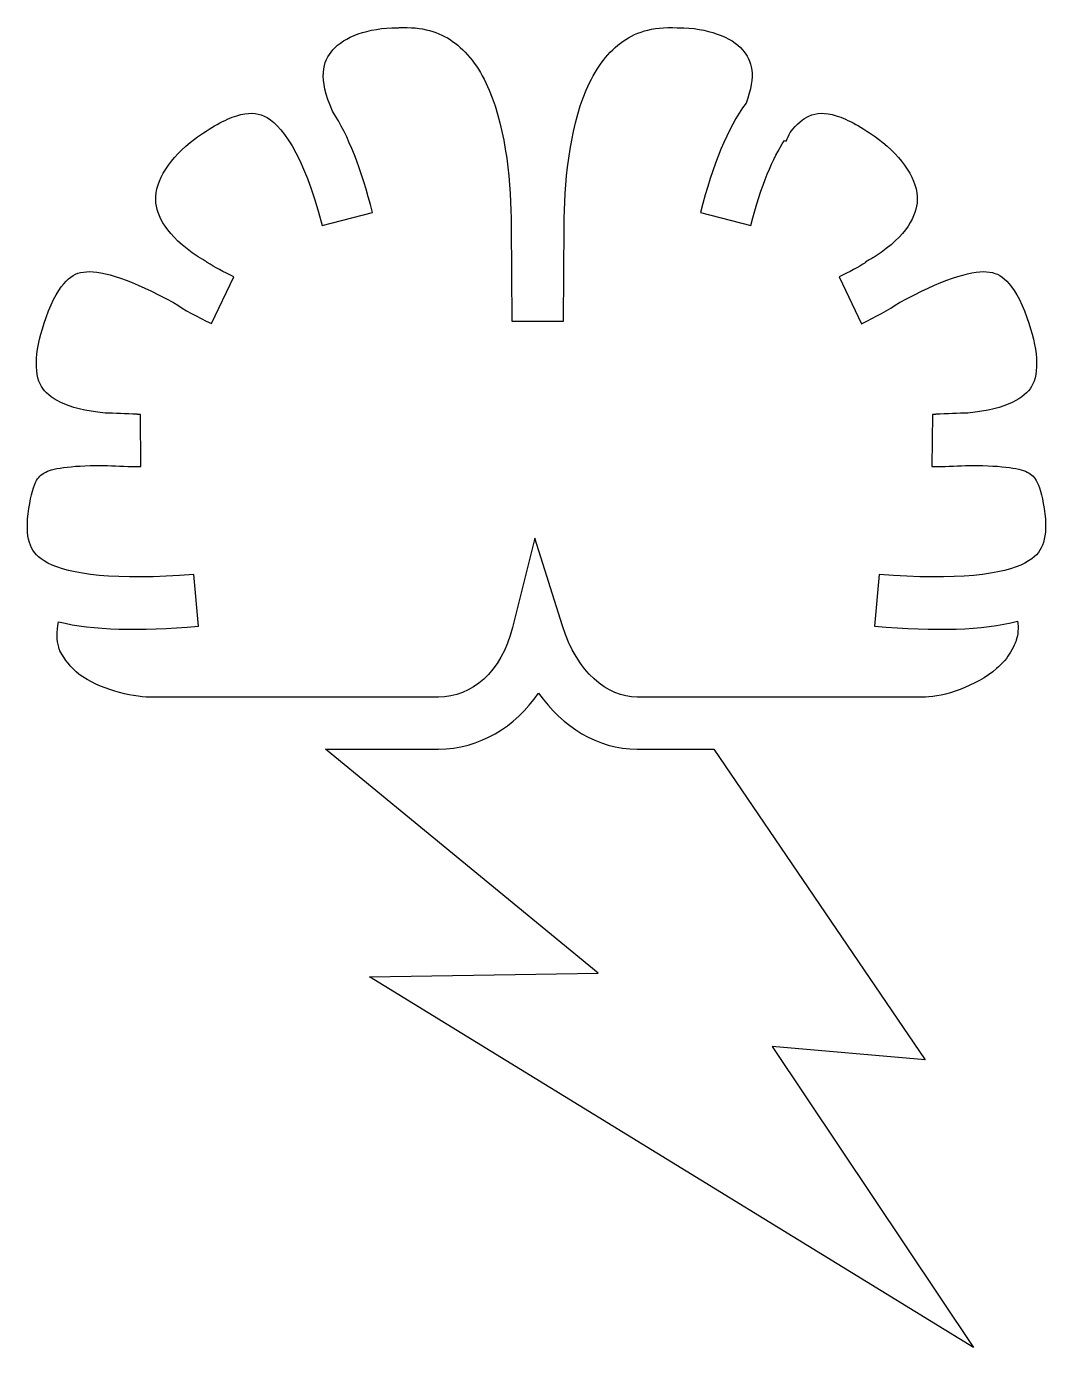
# Model space of a CAD drawing. Header units: centimetres. Extents: x -7.7 to 7.8, y -10.1 to 9.9.
import ezdxf

# ---------------------------------------------------------------- set-up
doc = ezdxf.new("R2010")
doc.units = ezdxf.units.CM
doc.header["$MEASUREMENT"] = 0
doc.layers.add('Layer 1', color=7, linetype='Continuous')

msp = doc.modelspace()

# ---------------------------------------------------------------- linework, layer by layer
at = {"layer": 'Layer 1'}
for points, knots in [([(-1.96081, 9.90551), (-1.984, 9.90517), (-2.00783, 9.90412), (-2.03199, 9.9029), (-2.03199, 9.9029), (-2.03199, 9.9029), (-2.05168, 9.90289), (-2.05168, 9.90289), (-2.05168, 9.90289), (-2.49115, 9.90289), (-2.86291, 9.75943), (-3.02681, 9.56816), (-3.02681, 9.56816), (-3.18055, 9.38886), (-3.25755, 9.14226), (-3.03082, 8.63389), (-3.03082, 8.63389), (-2.78844, 8.26269), (-2.5943, 7.75477), (-2.42596, 7.10003), (-2.42596, 7.10003), (-2.42596, 7.10003), (-3.1903, 6.9037), (-3.1903, 6.9037), (-3.1903, 6.9037), (-3.47514, 8.01145), (-3.82999, 8.45675), (-4.07056, 8.56271), (-4.07056, 8.56271), (-4.19091, 8.61563), (-4.30902, 8.62035), (-4.4857, 8.56663), (-4.4857, 8.56663), (-4.66238, 8.51291), (-4.88368, 8.39016), (-5.1248, 8.21217), (-5.1248, 8.21217), (-5.49659, 7.93783), (-5.72894, 7.58323), (-5.71515, 7.28321), (-5.71515, 7.28321), (-5.70461, 7.05226), (-5.56292, 6.75337), (-5.07209, 6.4253), (-5.07209, 6.4253), (-5.02587, 6.39958), (-4.97987, 6.37449), (-4.93251, 6.34754), (-4.93251, 6.34754), (-4.93251, 6.34754), (-4.93643, 6.3397), (-4.93643, 6.3397), (-4.93643, 6.3397), (-4.81849, 6.26869), (-4.68553, 6.1965), (-4.53187, 6.12359), (-4.53187, 6.12359), (-4.53187, 6.12359), (-4.87048, 5.41196), (-4.87048, 5.41196), (-4.87048, 5.41196), (-5.08448, 5.5135), (-5.27647, 5.62044), (-5.44768, 5.73218), (-5.44768, 5.73218), (-6.06818, 6.07151), (-6.52465, 6.22036), (-6.76804, 6.19995), (-6.76804, 6.19995), (-6.89783, 6.18911), (-6.97593, 6.15496), (-7.07376, 6.05768), (-7.07376, 6.05768), (-7.17159, 5.96044), (-7.28097, 5.78401), (-7.38074, 5.50553), (-7.38074, 5.50553), (-7.54688, 5.0421), (-7.5748, 4.66301), (-7.448, 4.45664), (-7.448, 4.45664), (-7.34713, 4.2924), (-7.09109, 4.11563), (-6.48471, 4.05469), (-6.48471, 4.05469), (-6.33333, 4.05157), (-6.17216, 4.04541), (-5.99586, 4.03757), (-5.99586, 4.03757), (-5.99586, 4.03757), (-5.99586, 4.0323), (-5.99586, 4.0323), (-5.99586, 4.0323), (-5.97899, 4.0323), (-5.96314, 4.03213), (-5.94581, 4.0323), (-5.94581, 4.0323), (-5.94581, 4.0323), (-5.93923, 3.24426), (-5.93923, 3.24426), (-5.93923, 3.24426), (-6.12021, 3.24257), (-6.28931, 3.2489), (-6.44921, 3.26142), (-6.44921, 3.26142), (-6.95379, 3.2645), (-7.2598, 3.22372), (-7.3861, 3.15996), (-7.3861, 3.15996), (-7.46521, 3.12003), (-7.49515, 3.08975), (-7.53896, 3.00048), (-7.53896, 3.00048), (-7.58281, 2.91125), (-7.62422, 2.75548), (-7.65239, 2.52609), (-7.65239, 2.52609), (-7.67832, 2.31386), (-7.66099, 2.15784), (-7.61676, 2.05044), (-7.61676, 2.05044), (-7.57248, 1.94291), (-7.50873, 1.86406), (-7.35195, 1.78027), (-7.35195, 1.78027), (-7.03822, 1.61265), (-6.32634, 1.50618), (-5.13543, 1.60759), (-5.13543, 1.60759), (-5.13543, 1.60759), (-5.06826, 0.82221), (-5.06826, 0.82221), (-5.06826, 0.82221), (-5.98023, 0.74462), (-6.6628, 0.75752), (-7.18986, 0.88812), (-7.18986, 0.88812), (-7.22583, 0.73054), (-7.2182, 0.60737), (-7.18859, 0.50334), (-7.18859, 0.50334), (-7.18353, 0.48597), (-7.17775, 0.46876), (-7.17143, 0.4519), (-7.17143, 0.4519), (-7.17092, 0.45063), (-7.17059, 0.44929), (-7.17008, 0.44798), (-7.17008, 0.44798), (-7.09797, 0.31313), (-7.00343, 0.19518), (-6.88022, 0.09217), (-6.88022, 0.09217), (-6.87946, 0.09162), (-6.87836, 0.09145), (-6.87761, 0.0909), (-6.87761, 0.0909), (-6.58033, -0.12922), (-6.09236, -0.25437), (-5.80359, -0.25437), (-5.80359, -0.25437), (-5.80359, -0.25437), (-1.42612, -0.25436), (-1.42612, -0.25436), (-1.42612, -0.25436), (-0.91547, -0.25436), (-0.47228, 0.12161), (-0.30066, 0.80372), (-0.30066, 0.80372), (-0.30066, 0.80372), (0.03921, 2.15575), (0.03921, 2.15575), (0.03921, 2.15575), (0.03921, 2.15575), (0.45836, 0.8248), (0.45836, 0.8248), (0.45836, 0.8248), (0.67831, 0.12473), (1.13672, -0.2544), (1.59027, -0.2544), (1.59027, -0.2544), (1.59027, -0.2544), (5.96774, -0.2544), (5.96774, -0.2544), (5.96774, -0.2544), (6.23171, -0.2544), (6.74237, -0.08801), (7.04703, 0.17782), (7.04703, 0.17782), (7.08511, 0.21101), (7.1207, 0.24563), (7.15245, 0.28054), (7.15245, 0.28054), (7.15844, 0.28716), (7.16384, 0.29361), (7.16957, 0.30036), (7.16957, 0.30036), (7.17041, 0.30129), (7.17151, 0.30196), (7.17227, 0.30289), (7.17227, 0.30289), (7.23552, 0.38364), (7.2868, 0.47156), (7.3304, 0.56644), (7.3304, 0.56644), (7.33571, 0.58103), (7.34195, 0.59537), (7.34621, 0.61), (7.34621, 0.61), (7.37202, 0.69885), (7.38163, 0.79191), (7.3646, 0.89986), (7.3646, 0.89986), (6.83134, 0.75796), (6.13498, 0.74215), (5.19561, 0.8221), (5.19561, 0.8221), (5.19561, 0.8221), (5.26274, 1.60748), (5.26274, 1.60748), (5.26274, 1.60748), (6.45369, 1.50611), (7.16422, 1.61254), (7.47791, 1.78012), (7.47791, 1.78012), (7.63477, 1.86387), (7.69853, 1.94276), (7.74272, 2.05021), (7.74272, 2.05021), (7.787, 2.15765), (7.80563, 2.31368), (7.77966, 2.52586), (7.77966, 2.52586), (7.75153, 2.75534), (7.70882, 2.91106), (7.66496, 3.00025), (7.66496, 3.00025), (7.62119, 3.08956), (7.59125, 3.1198), (7.51214, 3.15973), (7.51214, 3.15973), (7.38585, 3.22353), (7.07983, 3.26431), (6.57517, 3.26123), (6.57517, 3.26123), (6.41535, 3.24875), (6.24626, 3.24238), (6.06527, 3.24411), (6.06527, 3.24411), (6.06527, 3.24411), (6.07316, 4.0321), (6.07316, 4.0321), (6.07316, 4.0321), (6.09053, 4.03193), (6.10635, 4.0321), (6.12334, 4.0321), (6.12334, 4.0321), (6.12334, 4.0321), (6.12334, 4.03737), (6.12334, 4.03737), (6.12334, 4.03737), (6.2996, 4.04517), (6.46068, 4.05137), (6.61215, 4.05449), (6.61215, 4.05449), (7.21853, 4.11542), (7.47457, 4.29219), (7.57544, 4.45635), (7.57544, 4.45635), (7.70224, 4.66285), (7.67432, 5.04185), (7.50822, 5.50532), (7.50822, 5.50532), (7.40845, 5.78384), (7.29772, 5.96023), (7.19989, 6.05747), (7.19989, 6.05747), (7.10206, 6.15475), (7.02397, 6.18891), (6.89417, 6.19979), (6.89417, 6.19979), (6.65078, 6.22024), (6.19545, 6.07139), (5.57516, 5.73202), (5.57516, 5.73202), (5.40371, 5.62011), (5.211, 5.51359), (4.99662, 5.41184), (4.99662, 5.41184), (4.99662, 5.41184), (4.65928, 6.12342), (4.65928, 6.12342), (4.65928, 6.12342), (4.81294, 6.19629), (4.9459, 6.26848), (5.06384, 6.33949), (5.06384, 6.33949), (5.06384, 6.33949), (5.05857, 6.34738), (5.05857, 6.34738), (5.05857, 6.34738), (5.10854, 6.37589), (5.15737, 6.40207), (5.20616, 6.42919), (5.20616, 6.42919), (5.69194, 6.75557), (5.83206, 7.05311), (5.84256, 7.28309), (5.84256, 7.28309), (5.85631, 7.58312), (5.62392, 7.93771), (5.25221, 8.21205), (5.25221, 8.21205), (5.01109, 8.39), (4.7898, 8.51279), (4.61311, 8.56651), (4.61311, 8.56651), (4.43643, 8.62023), (4.31836, 8.61551), (4.19801, 8.56259), (4.19801, 8.56259), (4.11452, 8.52582), (4.01694, 8.44684), (3.91338, 8.31481), (3.91338, 8.31481), (3.89428, 8.27036), (3.87357, 8.22525), (3.85148, 8.18042), (3.85148, 8.18042), (3.85148, 8.18042), (3.82643, 8.19223), (3.82643, 8.19223), (3.82643, 8.19223), (3.65599, 7.93037), (3.47492, 7.5199), (3.31645, 6.90358), (3.31645, 6.90358), (3.31645, 6.90358), (2.55346, 7.09987), (2.55346, 7.09987), (2.55346, 7.09987), (2.74136, 7.83064), (2.96051, 8.37857), (3.24396, 8.75762), (3.24396, 8.75762), (3.40563, 9.1828), (3.3318, 9.40405), (3.19125, 9.568), (3.19125, 9.568), (3.02734, 9.75927), (2.65559, 9.90273), (2.21612, 9.90273), (2.21612, 9.90273), (2.21612, 9.90273), (2.1967, 9.90273), (2.1967, 9.90273), (2.1967, 9.90273), (1.81044, 9.92213), (1.5509, 9.8291), (1.33622, 9.66815), (1.33622, 9.66815), (1.1215, 9.50724), (0.94895, 9.26216), (0.81831, 8.9553), (0.81831, 8.9553), (0.55708, 8.34159), (0.48362, 7.50557), (0.48362, 6.89303), (0.48362, 6.89303), (0.48362, 6.89303), (0.48362, 6.89033), (0.48362, 6.89033), (0.48362, 6.89033), (0.48362, 6.89033), (0.47561, 5.45535), (0.47561, 5.45535), (0.47561, 5.45535), (0.47561, 5.45535), (0.47561, 5.45134), (0.47561, 5.45134), (0.47561, 5.45134), (0.47561, 5.45134), (-0.31234, 5.45135), (-0.31234, 5.45135), (-0.31234, 5.45135), (-0.31234, 5.45135), (-0.31234, 5.45536), (-0.31234, 5.45536), (-0.31234, 5.45536), (-0.31234, 5.45536), (-0.32027, 6.89034), (-0.32027, 6.89034), (-0.32027, 6.89034), (-0.32027, 6.89034), (-0.32027, 6.89304), (-0.32027, 6.89304), (-0.32027, 6.89304), (-0.32027, 7.50553), (-0.39238, 8.34151), (-0.65365, 8.95526), (-0.65365, 8.95526), (-0.78429, 9.26212), (-0.95684, 9.50724), (-1.17147, 9.66815), (-1.17147, 9.66815), (-1.37282, 9.81911), (-1.61326, 9.91062), (-1.96085, 9.90539), (-1.96085, 9.90539), (-1.96085, 9.90539), (-1.96081, 9.90551), (-1.96081, 9.90551)], [0, 0, 0, 0, 0.00961538, 0.00961538, 0.00961538, 0.00961538, 0.01923077, 0.01923077, 0.01923077, 0.01923077, 0.02884615, 0.02884615, 0.02884615, 0.02884615, 0.03846154, 0.03846154, 0.03846154, 0.03846154, 0.04807692, 0.04807692, 0.04807692, 0.04807692, 0.05769231, 0.05769231, 0.05769231, 0.05769231, 0.06730769, 0.06730769, 0.06730769, 0.06730769, 0.07692308, 0.07692308, 0.07692308, 0.07692308, 0.08653846, 0.08653846, 0.08653846, 0.08653846, 0.09615385, 0.09615385, 0.09615385, 0.09615385, 0.10576923, 0.10576923, 0.10576923, 0.10576923, 0.11538462, 0.11538462, 0.11538462, 0.11538462, 0.125, 0.125, 0.125, 0.125, 0.13461538, 0.13461538, 0.13461538, 0.13461538, 0.14423077, 0.14423077, 0.14423077, 0.14423077, 0.15384615, 0.15384615, 0.15384615, 0.15384615, 0.16346154, 0.16346154, 0.16346154, 0.16346154, 0.17307692, 0.17307692, 0.17307692, 0.17307692, 0.18269231, 0.18269231, 0.18269231, 0.18269231, 0.19230769, 0.19230769, 0.19230769, 0.19230769, 0.20192308, 0.20192308, 0.20192308, 0.20192308, 0.21153846, 0.21153846, 0.21153846, 0.21153846, 0.22115385, 0.22115385, 0.22115385, 0.22115385, 0.23076923, 0.23076923, 0.23076923, 0.23076923, 0.24038462, 0.24038462, 0.24038462, 0.24038462, 0.25, 0.25, 0.25, 0.25, 0.25961538, 0.25961538, 0.25961538, 0.25961538, 0.26923077, 0.26923077, 0.26923077, 0.26923077, 0.27884615, 0.27884615, 0.27884615, 0.27884615, 0.28846154, 0.28846154, 0.28846154, 0.28846154, 0.29807692, 0.29807692, 0.29807692, 0.29807692, 0.30769231, 0.30769231, 0.30769231, 0.30769231, 0.31730769, 0.31730769, 0.31730769, 0.31730769, 0.32692308, 0.32692308, 0.32692308, 0.32692308, 0.33653846, 0.33653846, 0.33653846, 0.33653846, 0.34615385, 0.34615385, 0.34615385, 0.34615385, 0.35576923, 0.35576923, 0.35576923, 0.35576923, 0.36538462, 0.36538462, 0.36538462, 0.36538462, 0.375, 0.375, 0.375, 0.375, 0.38461538, 0.38461538, 0.38461538, 0.38461538, 0.39423077, 0.39423077, 0.39423077, 0.39423077, 0.40384615, 0.40384615, 0.40384615, 0.40384615, 0.41346154, 0.41346154, 0.41346154, 0.41346154, 0.42307692, 0.42307692, 0.42307692, 0.42307692, 0.43269231, 0.43269231, 0.43269231, 0.43269231, 0.44230769, 0.44230769, 0.44230769, 0.44230769, 0.45192308, 0.45192308, 0.45192308, 0.45192308, 0.46153846, 0.46153846, 0.46153846, 0.46153846, 0.47115385, 0.47115385, 0.47115385, 0.47115385, 0.48076923, 0.48076923, 0.48076923, 0.48076923, 0.49038462, 0.49038462, 0.49038462, 0.49038462, 0.5, 0.5, 0.5, 0.5, 0.50961538, 0.50961538, 0.50961538, 0.50961538, 0.51923077, 0.51923077, 0.51923077, 0.51923077, 0.52884615, 0.52884615, 0.52884615, 0.52884615, 0.53846154, 0.53846154, 0.53846154, 0.53846154, 0.54807692, 0.54807692, 0.54807692, 0.54807692, 0.55769231, 0.55769231, 0.55769231, 0.55769231, 0.56730769, 0.56730769, 0.56730769, 0.56730769, 0.57692308, 0.57692308, 0.57692308, 0.57692308, 0.58653846, 0.58653846, 0.58653846, 0.58653846, 0.59615385, 0.59615385, 0.59615385, 0.59615385, 0.60576923, 0.60576923, 0.60576923, 0.60576923, 0.61538462, 0.61538462, 0.61538462, 0.61538462, 0.625, 0.625, 0.625, 0.625, 0.63461538, 0.63461538, 0.63461538, 0.63461538, 0.64423077, 0.64423077, 0.64423077, 0.64423077, 0.65384615, 0.65384615, 0.65384615, 0.65384615, 0.66346154, 0.66346154, 0.66346154, 0.66346154, 0.67307692, 0.67307692, 0.67307692, 0.67307692, 0.68269231, 0.68269231, 0.68269231, 0.68269231, 0.69230769, 0.69230769, 0.69230769, 0.69230769, 0.70192308, 0.70192308, 0.70192308, 0.70192308, 0.71153846, 0.71153846, 0.71153846, 0.71153846, 0.72115385, 0.72115385, 0.72115385, 0.72115385, 0.73076923, 0.73076923, 0.73076923, 0.73076923, 0.74038462, 0.74038462, 0.74038462, 0.74038462, 0.75, 0.75, 0.75, 0.75, 0.75961538, 0.75961538, 0.75961538, 0.75961538, 0.76923077, 0.76923077, 0.76923077, 0.76923077, 0.77884615, 0.77884615, 0.77884615, 0.77884615, 0.78846154, 0.78846154, 0.78846154, 0.78846154, 0.79807692, 0.79807692, 0.79807692, 0.79807692, 0.80769231, 0.80769231, 0.80769231, 0.80769231, 0.81730769, 0.81730769, 0.81730769, 0.81730769, 0.82692308, 0.82692308, 0.82692308, 0.82692308, 0.83653846, 0.83653846, 0.83653846, 0.83653846, 0.84615385, 0.84615385, 0.84615385, 0.84615385, 0.85576923, 0.85576923, 0.85576923, 0.85576923, 0.86538462, 0.86538462, 0.86538462, 0.86538462, 0.875, 0.875, 0.875, 0.875, 0.88461538, 0.88461538, 0.88461538, 0.88461538, 0.89423077, 0.89423077, 0.89423077, 0.89423077, 0.90384615, 0.90384615, 0.90384615, 0.90384615, 0.91346154, 0.91346154, 0.91346154, 0.91346154, 0.92307692, 0.92307692, 0.92307692, 0.92307692, 0.93269231, 0.93269231, 0.93269231, 0.93269231, 0.94230769, 0.94230769, 0.94230769, 0.94230769, 0.95192308, 0.95192308, 0.95192308, 0.95192308, 0.96153846, 0.96153846, 0.96153846, 0.96153846, 0.97115385, 0.97115385, 0.97115385, 0.97115385, 0.98076923, 0.98076923, 0.98076923, 0.98076923, 1, 1, 1, 1]), ([(0.09614, -0.19245), (-0.2617, -0.70719), (-0.80153, -1.04365), (-1.42579, -1.04365), (-1.42579, -1.04365), (-1.42579, -1.04365), (-3.14025, -1.04366), (-3.14025, -1.04366), (-3.14025, -1.04366), (-3.14025, -1.04366), (0.99752, -4.44345), (0.99752, -4.44345), (0.99752, -4.44345), (0.99752, -4.44345), (-2.46953, -4.49743), (-2.46953, -4.49743), (-2.46953, -4.49743), (-2.46953, -4.49743), (6.69812, -10.12432), (6.69812, -10.12432), (6.69812, -10.12432), (6.69812, -10.12432), (3.63825, -5.55689), (3.63825, -5.55689), (3.63825, -5.55689), (3.63825, -5.55689), (5.9628, -5.75719), (5.9628, -5.75719), (5.9628, -5.75719), (5.9628, -5.75719), (2.75677, -1.04365), (2.75677, -1.04365), (2.75677, -1.04365), (2.75677, -1.04365), (1.59053, -1.04366), (1.59053, -1.04366), (1.59053, -1.04366), (0.98361, -1.04366), (0.46093, -0.70547), (0.0961, -0.19237), (0.0961, -0.19237), (0.0961, -0.19237), (0.09614, -0.19245), (0.09614, -0.19245)], [0, 0, 0, 0, 0.08333333, 0.08333333, 0.08333333, 0.08333333, 0.16666667, 0.16666667, 0.16666667, 0.16666667, 0.25, 0.25, 0.25, 0.25, 0.33333333, 0.33333333, 0.33333333, 0.33333333, 0.41666667, 0.41666667, 0.41666667, 0.41666667, 0.5, 0.5, 0.5, 0.5, 0.58333333, 0.58333333, 0.58333333, 0.58333333, 0.66666667, 0.66666667, 0.66666667, 0.66666667, 0.75, 0.75, 0.75, 0.75, 0.83333333, 0.83333333, 0.83333333, 0.83333333, 1, 1, 1, 1])]:
    msp.add_open_spline(points, degree=3, knots=knots, dxfattribs=at)

doc.saveas('drawing.dxf')
